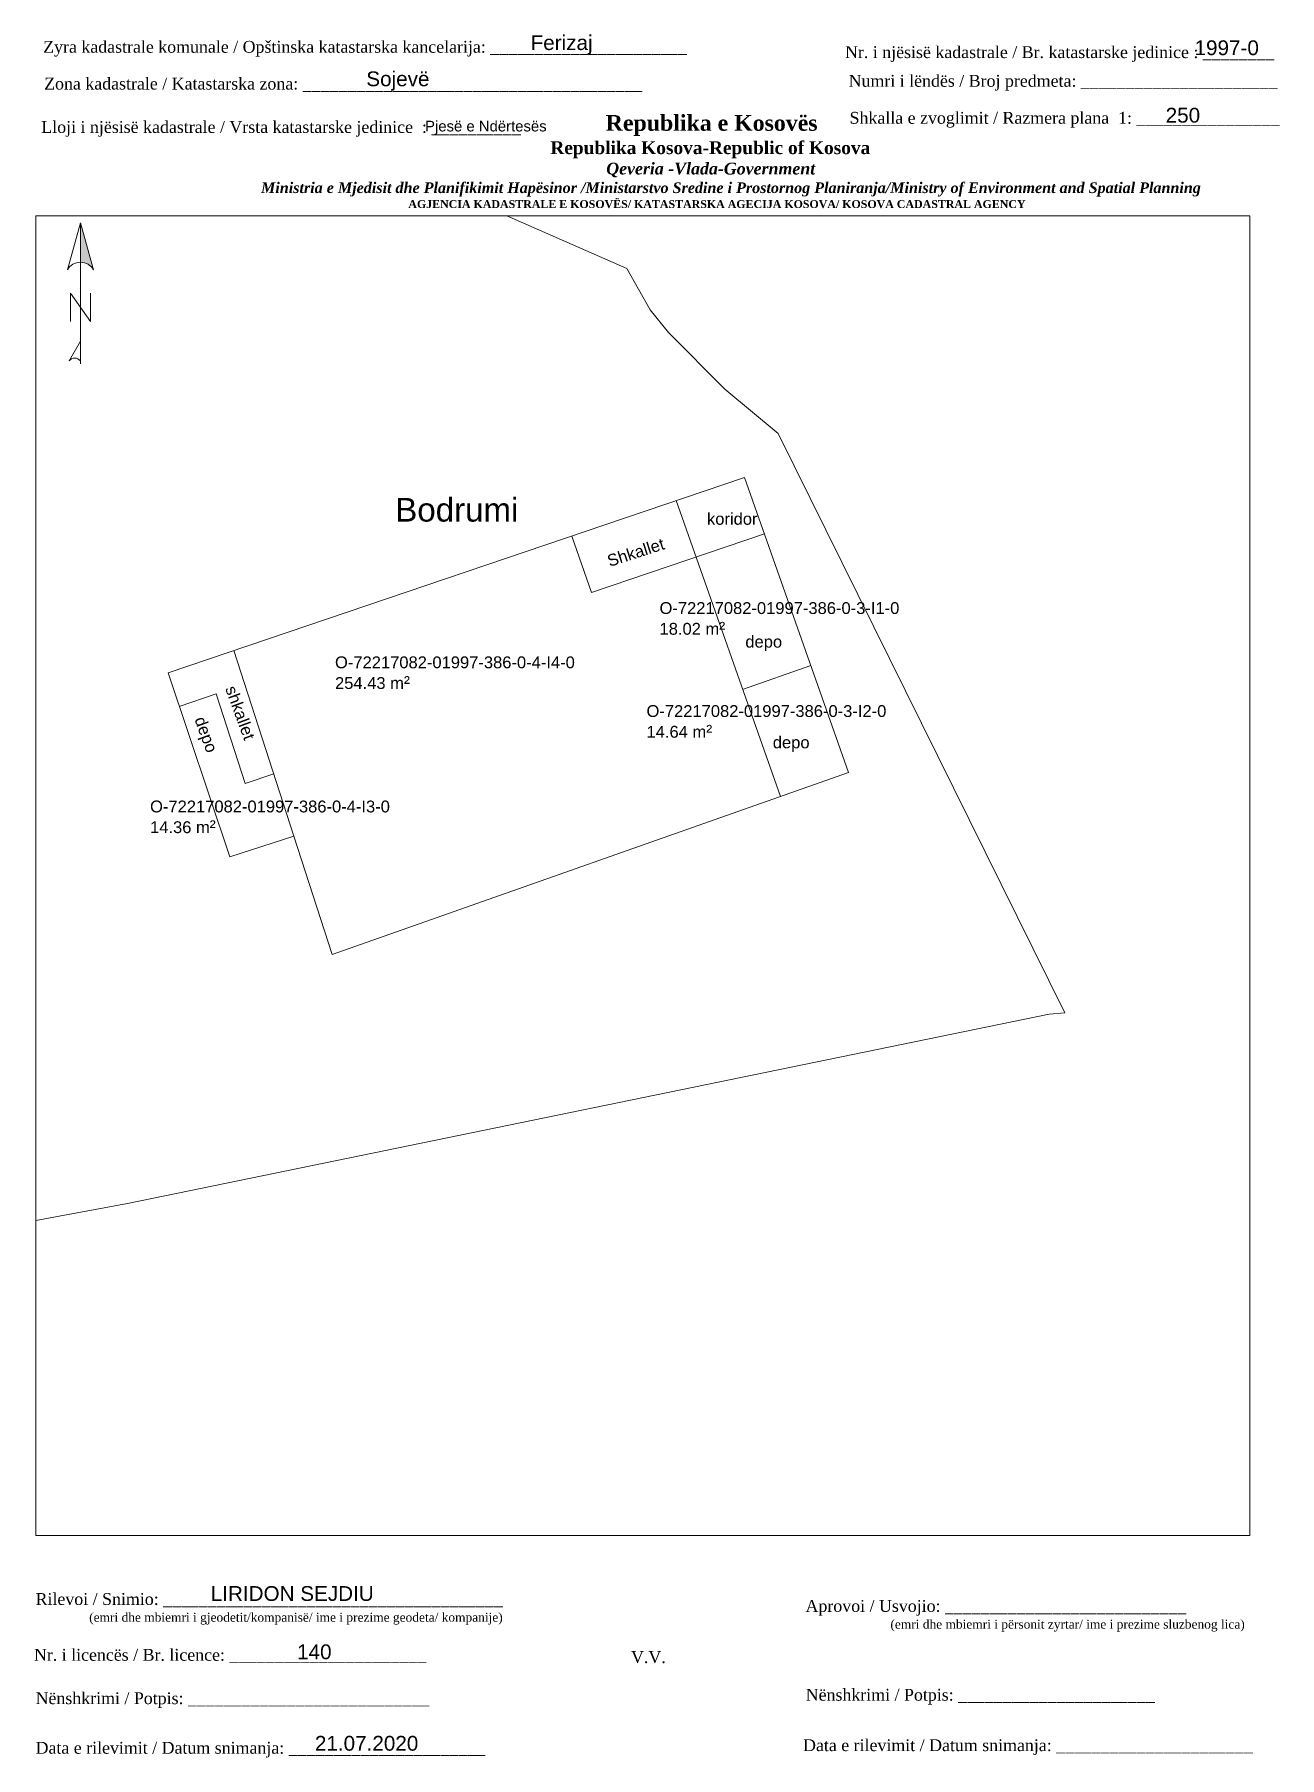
# Paper-space layout 'Bodrumi-nj' of a CAD drawing. Header units: metres, sheet in millimetres. Extents: x 0 to 211, y 0 to 291.
# The model-space entities are those that its viewports show. They can reach past a viewport. Long polylines and large blocks are cut down to what shows.
import ezdxf

# ---------------------------------------------------------------- set-up
doc = ezdxf.new("R2010")
doc.units = ezdxf.units.M
doc.layers.get('0').update_dxf_attribs({"lineweight": 0})
for name, color, linetype, lineweight in [('bodrumi', 7, 'Continuous', 0), ('Korniza e jashtme', 7, 'Continuous', 0), ('Korniza e jashtme txt', 7, 'Continuous', 0), ('Parcela baze', 7, 'Continuous', 0)]:
    doc.layers.add(name, color=color, linetype=linetype, lineweight=lineweight)
doc.layers.add('Etazha', color=7, linetype='Continuous')
doc.styles.get("Standard").update_dxf_attribs({"font": 'arial.ttf'})

# ---------------------------------------------------------------- blocks, each defined once
blk = doc.blocks.new('*U62')
at = {"linetype": 'ByBlock', "lineweight": -2}
blk.add_hatch(color=0, dxfattribs=at).paths.add_polyline_path([(0, 562), (0, 301, -0.269143), (87, 250)])
at = {"color": 0, "linetype": 'ByBlock', "lineweight": -2}
for points in [[(87, 250, 0.580323), (-87, 250), (0, 562), (87, 250), (0, 562), (0, 300)], [(0, -356, 0.5), (-75, -356), (0, -225)]]:
    blk.add_lwpolyline(points, format="xyb", dxfattribs=at)
for points in [[(0, -375), (0, 562)], [(-66, -94), (-66, 94), (66, -94), (66, 94)]]:
    blk.add_lwpolyline(points, dxfattribs=at)

msp = doc.modelspace()

# ---------------------------------------------------------------- linework, layer by layer
at = {"layer": 'bodrumi', "elevation": 611.867, "flags": 128}
msp.add_lwpolyline([(7517924.161, 4692685.901), (7517948.52, 4692694.153), (7517952.912, 4692681.683), (7517931.102, 4692674.002), (7517929.483, 4692679.002), (7517926.768, 4692678.123)], close=True, dxfattribs=at)
for points in [[(7517945.631, 4692693.174), (7517950.035, 4692680.67)], [(7517941.218, 4692691.679), (7517942.058, 4692689.293)], [(7517949.36, 4692691.767), (7517942.058, 4692689.293)], [(7517929.483, 4692679.002), (7517926.943, 4692686.843)], [(7517951.317, 4692686.21), (7517948.441, 4692685.197)], [(7517924.638, 4692684.479), (7517926.2, 4692685.008), (7517927.425, 4692681.227), (7517928.63, 4692681.635)]]:
    msp.add_lwpolyline(points, dxfattribs=at)
at = {"layer": 'Parcela baze'}
msp.add_lwpolyline([(7517944.528, 4692701.235), (7517945.313, 4692700.273), (7517947.683, 4692697.883), (7517949.943, 4692696.013), (7517962.053, 4692671.542), (7517961.392, 4692671.484), (7517922.442, 4692663.486), (7517877.938, 4692655.235), (7517871.355, 4692684.435), (7517857.732, 4692682.503), (7517842.98, 4692728.85), (7517874.269, 4692745.089), (7517874.914, 4692730.555), (7517878.532, 4692721.977), (7517878.554, 4692721.925), (7517892.943, 4692714.245), (7517914.842, 4692715.249), (7517935.223, 4692706.635), (7517943.543, 4692702.973), (7517944.528, 4692701.235)], dxfattribs=at)

# ---------------------------------------------------------------- texts
at = {"layer": 'Etazha', "attachment_point": 1}
for s, insert, char_height in [('Bodrumi', (7517933.763, 4692693.288), 1), ('koridor', (7517946.935, 4692692.654), 0.5), ('depo', (7517948.556, 4692687.465), 0.5), ('depo', (7517949.716, 4692683.211), 0.5)]:
    msp.add_mtext_dynamic_manual_height_columns(s, width=0.83459, gutter_width=1, heights=[0], dxfattribs=dict(at, insert=insert, char_height=char_height))
at = {"layer": 'Etazha', "char_height": 0.5, "attachment_point": 1}
for s, insert, rotation in [('Shkallet', (7517942.667, 4692690.847), 17.85674), ('shkallet', (7517927.04, 4692685.411), 290.14857), ('depo', (7517925.739, 4692684.109), 290.14857)]:
    msp.add_mtext_dynamic_manual_height_columns(s, width=0.83459, gutter_width=1, heights=[0], dxfattribs=dict(at, insert=insert, rotation=rotation))
at = {"layer": 'Etazha', "char_height": 0.5, "width": 11.29615, "attachment_point": 1}
for s, insert in [('O-72217082-01997-386-0-3-I1-0\\P18.02 m{\\H1.0833x;²}', (7517944.93, 4692688.884)), ('O-72217082-01997-386-0-4-I4-0\\P254.43 m{\\H1.0833x;²}', (7517931.217, 4692686.592)), ('O-72217082-01997-386-0-3-I2-0\\P14.64 m{\\H1.0833x;²}', (7517944.38, 4692684.534)), ('O-72217082-01997-386-0-4-I3-0\\P14.36 m{\\H1.0833x;²}', (7517923.402, 4692680.503))]:
    msp.add_mtext(s, dxfattribs=dict(at, insert=insert))

psp = doc.layouts.new('Bodrumi-nj')

# ---------------------------------------------------------------- block references
at = {"xscale": 0.0254, "yscale": 0.0254, "zscale": 0.0254}
psp.add_blockref('*U62', (7.95, 245.33), dxfattribs=at)

# ---------------------------------------------------------------- texts
at = {"layer": 'Korniza e jashtme txt'}
for s, insert, char_height, width, attachment_point in [('Ferizaj', (84.04, 291.31), 2.5, 19.3474, 1), ('{\\fTimes New Roman|b0|i0|c0|p18; Zyra kadastrale komunale / Opštinska katastarska kancelarija: ______________________}', (0.89, 290.36), 2, 114.6874, 1), ('{\\fTimes New Roman|b0|i0|c0|p18;Nr. i njësisë kadastrale / Br. katastarske jedinice : ________}', (137.18, 289.46), 2, 98.5379, 1), ('1997-0', (196.26, 290.45), 2.5, 23.5616, 1), ('Sojevë', (56.27, 285.2), 2.5, 40.037, 1), ('{\\fTimes New Roman|b0|i0|c0|p18; Zona kadastrale / Katastarska zona: ______________________________________}', (1.06, 284.14), 2, 101.8807, 1), ('{\\fTimes New Roman|b0|i0|c0|p18; Numri i lëndës / Broj predmeta: ______________________}', (137.03, 284.61), 2, 83.344, 1), ('{\\fTimes New Roman|b0|i0|c0|p18; Lloji i njësisë kadastrale / Vrsta katastarske jedinice  : __________ }', (0.58, 276.81), 2, 108.0893, 1), ('\\pi77.297;{\\fBook Antiqua|b1|i0|c0|p18;\\H1.333x;Republika e Kosovës\\fTimes New Roman|b1|i0|c0|p18;\\P\\pi67.927;\\fBook Antiqua|b1|i0|c0|p18;\\H0.8125x;Republika Kosova-Republic of Kosova\\fTimes New Roman|b1|i0|c0|p18;\\P\\pi77.378;\\fBook Antiqua|b1|i1|c0|p18;\\H0.9233x;Qeveria -Vlada-Government \\P\\pi13.032,l6,t23.033;\\fTimes New Roman|b1|i1|c0|p18;\\H0.9x;Ministria e Mjedisit dhe Planifikimit Hapësinor /Ministarstvo Sredine i Prostornog Planiranja/Ministry of Environment and Spatial Planning\\P\\pi43.931,l0,tz;\\fBook Antiqua|b1|i0|c0|p18;\\H0.7406x;AGJENCIA KADASTRALE E KOSOVËS/ KATASTARSKA AGECIJA KOSOVA/ KOSOVA CADASTRAL AGENCY}', (19.44, 277.84), 2, 191.8237, 1), ('Pjesë e Ndërtesës', (66.2, 276.86), 1.8, 22.3764, 1), ('{\\fTimes New Roman|b0|i0|c0|p18; Shkalla e zvoglimit / Razmera plana  1: ________________}', (137.2, 278.36), 2, 98.5379, 1), ('250', (191.38, 279.05), 2.5, 19.3474, 1), ('LIRIDON SEJDIU', (29.97, 29.26), 2.5, 35.1364, 1), ('{\\fTimes New Roman|b0|i0|c0|p18; Rilevoi / Snimio: ______________________________________\\P             \\H0.75x;(emri dhe mbiemri i gjeodetit/kompanisë/ ime i prezime geodeta/ kompanije)}', (-0.39, 28.08), 2, 87.3883, 1), ('{\\fTimes New Roman|b0|i0|c0|p18; Aprovoi / Usvojio: ___________________________\\P                    \\H0.75x;(emri dhe mbiemri i përsonit zyrtar/ ime i prezime sluzbenog lica)}', (129.75, 26.91), 2, 83.344, 1), ('{\\fTimes New Roman|b0|i0|c0|p18; Nr. i licencës / Br. licence: ______________________\\P                                }', (-0.67, 18.65), 2, 83.344, 1), ('140', (44.57, 19.41), 2.5, 5.2174, 1), ('{\\fTimes New Roman|b0|i0|c0|p18;V.V.                                 }', (101.01, 18.27), 2, 9.4297, 1), ('{\\fTimes New Roman|b0|i0|c0|p18; Nënshkrimi / Potpis: ______________________\\P                                 }', (189.53, 11.9), 2, 83.344, 3), ('{\\fTimes New Roman|b0|i0|c0|p18; Nënshkrimi / Potpis: ___________________________\\P                                 }', (-0.39, 11.32), 2, 83.344, 1), ('{\\fTimes New Roman|b0|i0|c0|p18; Data e rilevimit / Datum snimanja: ______________________\\P                                 }', (-0.39, 2.94), 2, 83.344, 1), ('21.07.2020', (47.58, 3.95), 2.5, 19.3474, 1), ('{\\fTimes New Roman|b0|i0|c0|p18; Data e rilevimit / Datum snimanja: ______________________\\P                                 }', (206.1, 3.38), 2, 83.344, 3)]:
    psp.add_mtext(s, dxfattribs=dict(at, insert=insert, char_height=char_height, width=width, attachment_point=attachment_point))

# ---------------------------------------------------------------- viewports
at = {"layer": 'Korniza e jashtme', "view_target_point": (7499131.095, 4689980.516), "view_twist_angle": 360}
psp.add_viewport(center=(103.03, 149.32), size=(205.19, 222.973), view_center_point=(18813.135, 2696.818), view_height=55.7432, dxfattribs=at)

doc.saveas('drawing.dxf')
